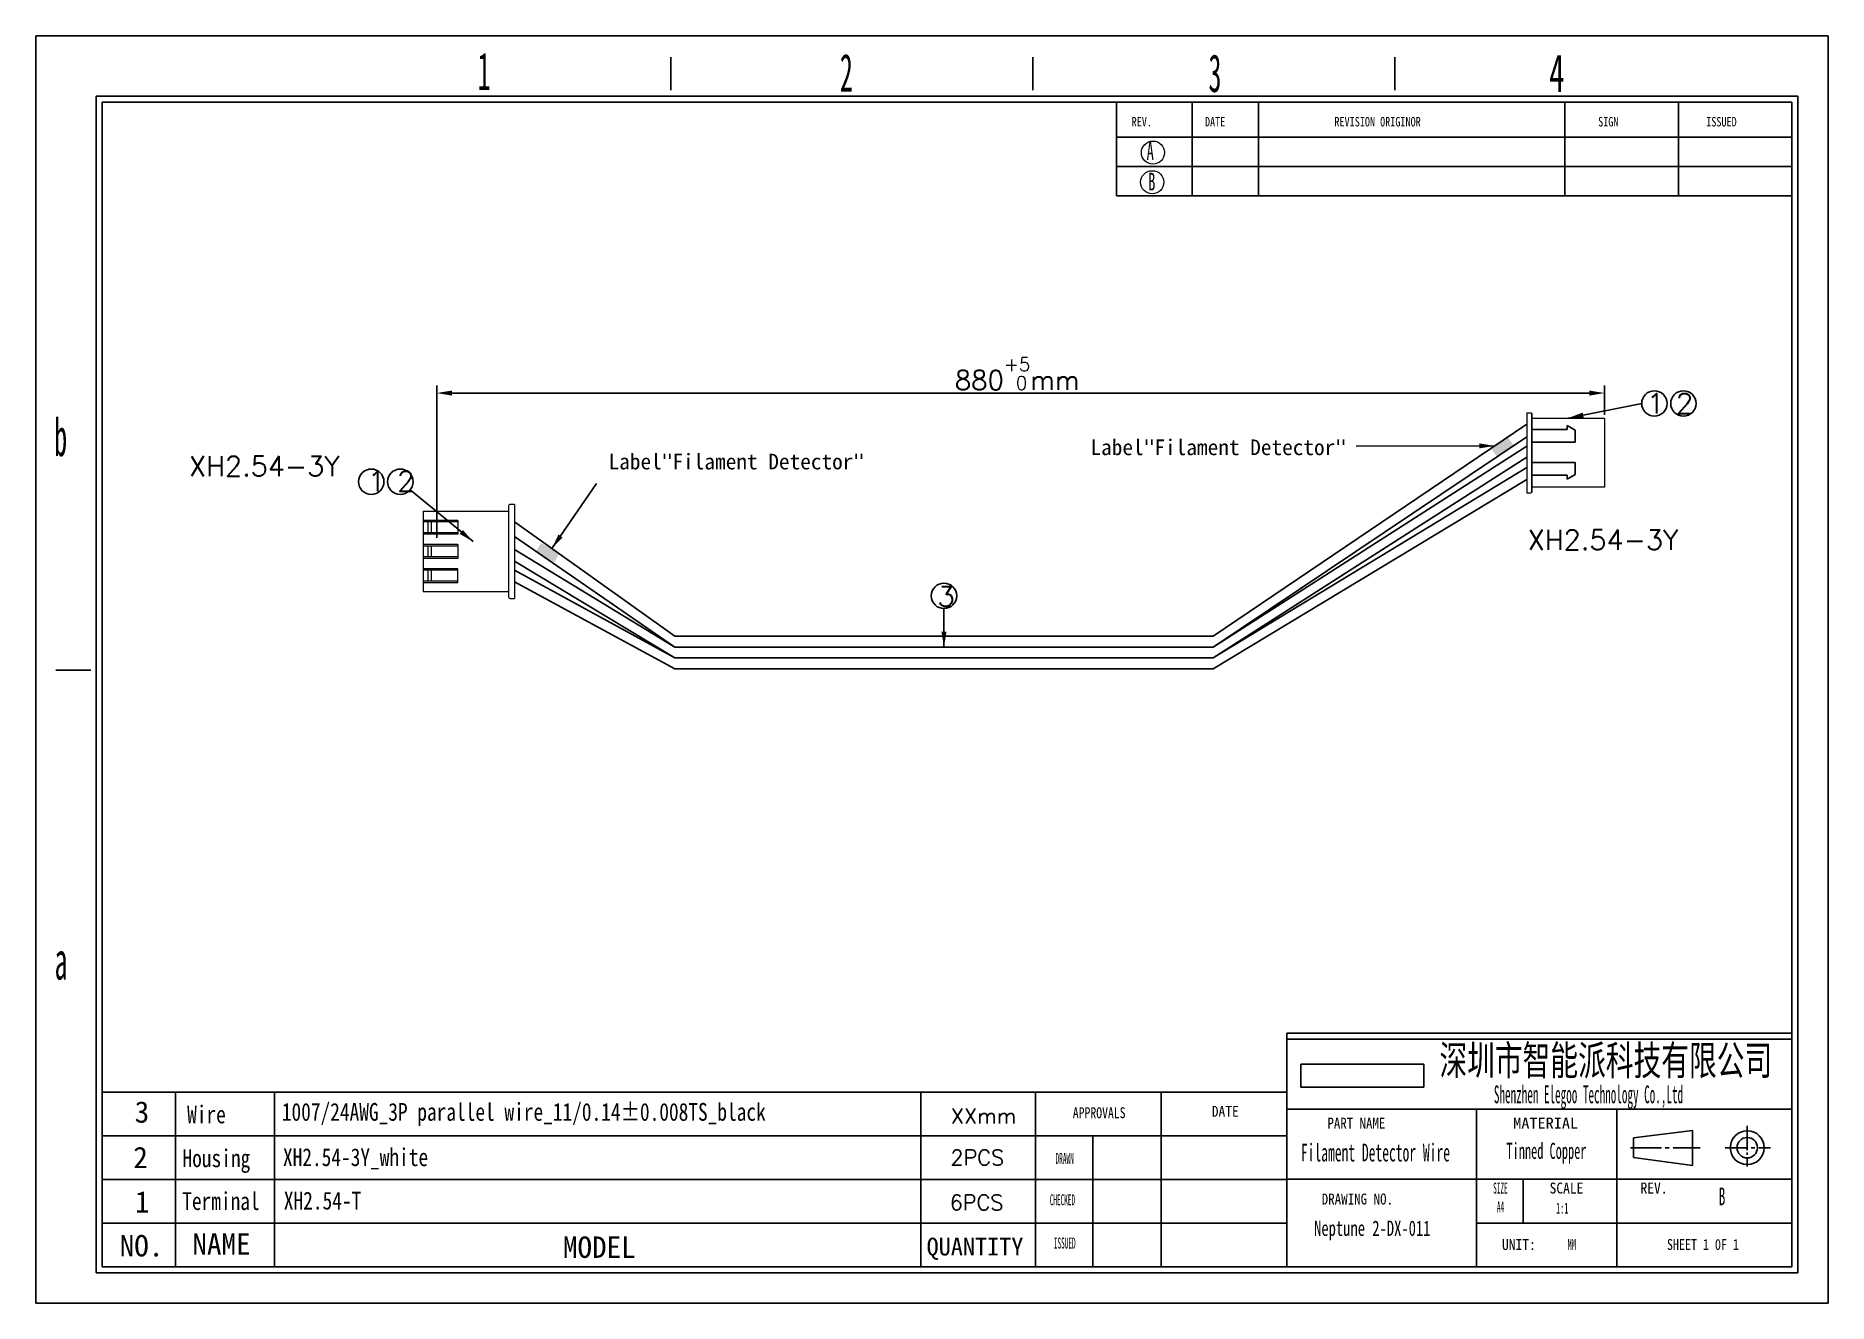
# Model space of a CAD drawing. Header units: millimetres. Extents: x 410 to 703, y 173 to 380.
import ezdxf

# ---------------------------------------------------------------- set-up
doc = ezdxf.new("R2010")
doc.units = ezdxf.units.MM
doc.layers.add('SLD-0', color=179, linetype='Continuous')
doc.styles.add('SLDTEXTSTYLE0', font='TXT', dxfattribs={"width": 0.56, "bigfont": 'bigfont'})
doc.styles.add('SLDTEXTSTYLE10', font='TXT', dxfattribs={"width": 0.862222})
doc.styles.add('SLDTEXTSTYLE11', font='TXT', dxfattribs={"width": 1.089})
doc.styles.add('SLDTEXTSTYLE13', font='TXT', dxfattribs={"width": 0.56})
doc.styles.add('SLDTEXTSTYLE14', font='TXT', dxfattribs={"width": 0.805625})
doc.styles.add('SLDTEXTSTYLE3', font='TXT', dxfattribs={"width": 0.484})
doc.styles.add('SLDTEXTSTYLE4', font='TXT', dxfattribs={"width": 0.40535})
doc.styles.add('SLDTEXTSTYLE5', font='TXT', dxfattribs={"width": 0.6})
doc.styles.add('SLDTEXTSTYLE6', font='TXT', dxfattribs={"width": 0.5025})
doc.styles.add('SLDTEXTSTYLE7', font='TXT', dxfattribs={"width": 0.9075})
doc.styles.add('SLDTEXTSTYLE8', font='TXT', dxfattribs={"width": 0.870455})
doc.styles.add('SLDTEXTSTYLE9', font='TXT', dxfattribs={"width": 0.7865})
doc.styles.get("Standard").update_dxf_attribs({"font": 'txt', "bigfont": 'gbcbig.shx'})
doc.dimstyles.new('ISO-25', dxfattribs={"dimtxt": 2.5, "dimasz": 2.5, "dimexe": 1.25, "dimexo": 0.625, "dimtad": 1, "dimtxsty": 'Standard', "dimcen": 2.5, "dimadec": 0, "dimazin": 0, "dimtfac": 1, "dimtmove": 0, "dimatfit": 3, "dimfxl": 1, "dimarcsym": 0})
picture_1 = doc.add_image_def('image1.jpg', size_in_pixel=(1698, 321))

# ---------------------------------------------------------------- blocks, each defined once
blk = doc.blocks.new('*D2')
at = {"color": 0, "lineweight": -2}
for p, q in [((475.15, 298.22), (475.15, 323.16)), ((666.26, 318.37), (666.26, 323.16)), ((477.65, 321.91), (663.76, 321.91))]:
    blk.add_line(p, q, dxfattribs=at)
at = {"color": 0}
for points in [[(477.65, 322.32), (477.65, 321.49), (475.15, 321.91)], [(663.76, 322.32), (663.76, 321.49), (666.26, 321.91)]]:
    blk.add_solid(points, dxfattribs=at)
at = {"layer": 'Defpoints', "color": 0}
for p in [(666.26, 321.91), (666.26, 317.74), (475.15, 297.59)]:
    blk.add_point(p, dxfattribs=at)
at = {"color": 0, "insert": (570.13, 325.08), "char_height": 2.5, "attachment_point": 5}
blk.add_mtext('{\\H1.25x;880\\H0.7x;\\S+5^  0;\\H1.429x;mm}', dxfattribs=at)
blk = doc.blocks.new('1')
at = {"color": 0, "lineweight": 0}
for points in [[(0, 7.59), (0, -5.19)], [(0, 7.59), (0.72, 7.59), (0.81, 7.57), (0.88, 7.52), (0.94, 7.45), (0.96, 7.35)], [(0.96, 7.35), (0.96, 6.48)], [(0.96, 7.35), (0.96, -5.19)], [(14.92, 6.48), (0.96, 6.48)], [(14.92, 6.48), (14.92, 0.79)], [(9.29, 4.99), (9.29, 2.73), (14.92, 2.73)], [(9.29, 4.99), (14.92, 4.99)], [(9.29, 4.75), (14.92, 4.75)], [(9.29, 2.97), (14.92, 2.97)], [(13.64, 4.75), (13.64, 2.97)], [(14.2, 4.75), (14.2, 2.97)], [(9.29, 1.03), (9.29, -1.23), (14.92, -1.23)], [(9.29, 1.03), (14.92, 1.03)], [(9.29, 0.79), (14.92, 0.79)], [(13.64, 0.79), (13.64, -0.99)], [(14.2, 0.79), (14.2, -0.99)], [(14.92, 0.79), (14.92, -5.19)], [(9.29, -0.99), (14.92, -0.99)], [(9.29, -2.93), (14.92, -2.93)], [(14.92, -5.19), (9.29, -5.19), (9.29, -2.93)], [(0, -5.19), (0, -7.8)], [(0.96, -5.19), (0.96, -7.55)], [(9.29, -3.17), (14.92, -3.17)], [(9.29, -4.95), (14.92, -4.95)], [(13.64, -3.17), (13.64, -4.95)], [(14.2, -3.17), (14.2, -4.95)], [(14.92, -5.19), (14.92, -6.68)], [(0.96, -7.55), (0.94, -7.65), (0.88, -7.72), (0.81, -7.77), (0.72, -7.8), (0, -7.8)], [(14.92, -6.68), (0.96, -6.68)]]:
    blk.add_lwpolyline(points, dxfattribs=at)

msp = doc.modelspace()

# ---------------------------------------------------------------- hatches: boundary and pattern name
for points in [[(650.408, 314.789), (647.672, 312.933), (648.648, 311.475), (651.395, 313.313)], [(491.396, 295.89), (494.432, 294.242), (495.227, 295.706), (492.198, 297.367)]]:
    msp.add_hatch(color=256).paths.add_polyline_path(points)

# ---------------------------------------------------------------- linework, layer by layer
for p, q in [((602.214, 282.149), (653.536, 316.842)), ((654.354, 318.49), (654.354, 305.758)), ((654.354, 318.49), (654.354, 305.758)), ((602.214, 280.349), (653.536, 314.761)), ((660.138, 315.95), (654.354, 315.95)), ((661.463, 313.89), (654.354, 313.89)), ((661.463, 315.823), (660.138, 316.608)), ((660.138, 316.608), (660.138, 315.95)), ((661.463, 315.823), (661.463, 313.89)), ((602.214, 280.349), (653.536, 313.234)), ((653.536, 311.421), (602.214, 278.558)), ((653.536, 309.704), (602.214, 278.558)), ((661.463, 310.533), (654.354, 310.533)), ((660.138, 308.473), (654.354, 308.473)), ((661.463, 308.6), (660.138, 307.815)), ((660.138, 307.815), (660.138, 308.473)), ((661.463, 308.6), (661.463, 310.533)), ((602.214, 276.768), (653.536, 307.771)), ((514.116, 282.149), (487.875, 300.821)), ((514.116, 280.349), (487.875, 298.451)), ((514.116, 280.349), (487.875, 296.326)), ((487.875, 294.393), (514.116, 278.558)), ((514.116, 278.558), (487.875, 292.946)), ((487.875, 291.013), (514.116, 276.768)), ((514.116, 282.149), (602.214, 282.149)), ((514.116, 280.349), (602.214, 280.349)), ((514.116, 278.558), (602.214, 278.558)), ((514.116, 276.768), (602.214, 276.768))]:
    msp.add_line(p, q)
at = {"color": 179}
for p, q in [((432.424, 207.5), (432.422, 178.908)), ((448.607, 207.5), (448.606, 178.908)), ((582.527, 178.908), (582.527, 200.352)), ((420.419, 186.079), (614.25, 186.079))]:
    msp.add_line(p, q, dxfattribs=at)
at = {"color": 0, "lineweight": 0}
for points in [[(653.536, 318.697), (653.536, 307.771)], [(653.536, 318.697), (654.147, 318.697), (654.228, 318.679), (654.291, 318.634), (654.336, 318.571), (654.354, 318.49)], [(666.264, 317.744), (654.354, 317.744)], [(666.264, 317.744), (666.264, 306.504)], [(653.536, 307.771), (653.536, 305.551)], [(654.354, 305.758), (654.336, 305.677), (654.291, 305.614), (654.228, 305.569), (654.147, 305.551), (653.536, 305.551)], [(666.264, 306.504), (654.354, 306.504)]]:
    msp.add_lwpolyline(points, dxfattribs=at)
for centre in [(674.415, 320.208), (679.166, 320.208), (464.447, 307.396), (469.198, 307.396), (558.165, 288.724)]:
    msp.add_circle(centre, 2.078)
at = {"layer": 'SLD-0'}
for p, q in [((409.557, 380.363), (702.851, 380.363)), ((409.557, 172.983), (409.557, 380.363)), ((702.851, 380.363), (702.851, 172.983)), ((420.419, 178.908), (420.419, 369.5)), ((420.419, 369.5), (696.926, 369.5)), ((659.762, 369.5), (659.762, 354.203)), ((678.344, 369.5), (678.344, 354.203)), ((696.926, 369.5), (696.926, 178.908)), ((696.926, 178.908), (420.419, 178.908)), ((702.851, 172.983), (409.557, 172.983))]:
    msp.add_line(p, q, dxfattribs=at)
at = {"layer": 'SLD-0', "color": 6, "linetype": 'Continuous'}
for p, q in [((513.446, 371.475), (513.446, 376.859)), ((572.697, 371.475), (572.697, 376.859)), ((631.948, 371.475), (631.948, 376.859)), ((419.432, 177.921), (419.432, 370.488)), ((419.432, 370.488), (697.914, 370.488)), ((697.914, 370.488), (697.914, 177.921)), ((418.549, 276.542), (412.813, 276.542)), ((697.914, 177.921), (419.432, 177.921))]:
    msp.add_line(p, q, dxfattribs=at)
at = {"layer": 'SLD-0', "color": 179, "linetype": 'Continuous'}
for p, q in [((586.403, 369.5), (586.403, 354.203)), ((598.795, 369.5), (598.795, 354.203)), ((609.631, 369.5), (609.631, 354.203)), ((586.403, 363.764), (696.926, 363.764)), ((586.403, 358.983), (696.926, 358.983)), ((586.403, 354.203), (696.926, 354.203)), ((696.926, 217.151), (614.25, 217.151)), ((614.25, 217.151), (614.25, 178.908)), ((696.926, 216.195), (614.25, 216.195)), ((614.25, 207.5), (420.419, 207.5)), ((554.396, 207.5), (554.396, 178.908)), ((573.132, 207.5), (573.138, 178.908)), ((593.694, 207.5), (593.694, 178.908)), ((696.926, 204.722), (614.25, 204.722)), ((645.298, 204.722), (645.298, 178.908)), ((668.244, 178.908), (668.244, 204.722)), ((614.25, 200.352), (420.419, 200.352)), ((614.25, 200.352), (420.419, 200.352)), ((671, 200.043), (680.633, 201.227)), ((671, 196.796), (671, 200.043)), ((680.633, 195.535), (680.633, 201.227)), ((689.614, 198.039), (689.614, 202.005)), ((670.53, 198.422), (675.575, 198.422)), ((671, 196.796), (680.633, 195.535)), ((676.205, 198.422), (676.836, 198.422)), ((677.466, 198.422), (681.88, 198.422)), ((689.614, 198.422), (686.013, 198.422)), ((689.614, 197.655), (689.614, 197.272)), ((689.614, 196.889), (689.614, 195.356)), ((690.244, 198.422), (690.875, 198.422)), ((691.506, 198.422), (693.397, 198.422)), ((614.25, 193.204), (420.419, 193.204)), ((696.926, 193.249), (614.25, 193.249)), ((652.946, 193.249), (652.946, 186.079)), ((645.298, 186.079), (696.926, 186.079)), ((605.142, 178.908), (564.031, 178.908))]:
    msp.add_line(p, q, dxfattribs=at)
at = {"layer": 'SLD-0', "lineweight": 18}
for centre in [(592.367, 361.253), (592.244, 356.404)]:
    msp.add_circle(centre, 1.894, dxfattribs=at)
at = {"layer": 'SLD-0', "color": 179, "linetype": 'Continuous'}
for radius in [2.771, 1.669]:
    msp.add_circle((689.614, 198.422), radius, dxfattribs=at)

# ---------------------------------------------------------------- block references
at = {"xscale": -1}
msp.add_blockref('1', (487.875, 296.09), dxfattribs=at)

# ---------------------------------------------------------------- texts
for s, insert, char_height, width, attachment_point in [('1', (673.201, 321.853), 3.271, 35.22184, 1), ('2', (677.952, 321.853), 3.271, 35.22184, 1), ('XH2.54-3Y', (434.613, 311.59), 3.2708, 32.8442, 1), ('1', (463.934, 309.118), 3.271, 32.8442, 1), ('2', (468.685, 309.118), 3.271, 32.8442, 1), ('XH2.54-3Y', (653.689, 299.525), 3.2708, 32.8442, 1), ('3', (557.108, 287.002), 3.271, 32.8442, 7), ('{\\fSimSun|b0|i0|c134|p2;3}', (425.73, 206.02), 3.5, 4.71087, 1), ('{\\fSimSun|b0|i0|c134|p2;\\W0.8;Wire}', (434.313, 205.323), 2.91042, 10.0429, 1), ('{\\f@SimSun|b0|i0|c0|p2;\\W0.8;1007/24AWG_\\f@SimSun|b0|i0|c134|p2;3\\f@SimSun|b0|i0|c0|p2;P\\f@SimSun|b0|i0|c134|p2; parallel wire_11/0.14%%P0.008TS_black}', (449.808, 205.738), 2.910417, 141.03326, 1), ('XXmm', (559.314, 204.86), 2.5, 9.70524, 1), ('{\\fSimSun|b0|i0|c134|p2;2}', (425.503, 198.577), 3.5, 3.84369, 1), ('{\\fSimSun|b0|i0|c134|p2;\\W0.8;Housing}', (433.56, 198.148), 2.91042, 7.89735, 1), ('\\pt23.28;{\\f@SimSun|b0|i0|c0|p2;\\W0.8;XH2.54-3Y\\f@SimSun|b0|i0|c134|p2;_white}', (449.993, 198.324), 2.91042, 32.82062, 1), ('2PCS', (559.224, 198.056), 2.5, 9.70524, 1), ('{\\fSimSun|b0|i0|c134|p2;\\W0.56;Filament Detector Wire}', (616.577, 199.086), 2.91042, 41.664, 1), ('{\\fSimSun|b0|i0|c134|p2;1}', (425.783, 191.312), 3.5, 5.63403, 1), ('{\\fSimSun|b0|i0|c134|p2;\\W0.8;Terminal}', (433.51, 191.14), 2.91042, 10.0429, 1), ('{\\fSimSun|b0|i0|c0|p2;\\W0.8;XH2.54-T}', (450.136, 191.218), 2.91042, 19.14638, 1), ('6PCS', (559.109, 190.714), 2.5, 9.70524, 1), ('{\\f@SimSun|b0|i0|c134|p2;\\W0.7;Neptune 2-DX-011}', (618.73, 186.492), 2.5, 40.28507, 1), ('{\\fSimSun|b0|i0|c134|p2;NO.}', (423.281, 184.129), 3.5, 10.0429, 1), ('{\\fSimSun|b0|i0|c134|p2;NAME}', (435.177, 184.41), 3.5, 10.0429, 1), ('{\\fSimSun|b0|i0|c134|p2;MODEL}', (495.814, 183.893), 3.5, 10.0429, 1), ('{\\fSimSun|b0|i0|c134|p2;QUANTITY}', (555.322, 183.7), 2.91042, 12.2289, 1)]:
    msp.add_mtext(s, dxfattribs=dict(insert=insert, char_height=char_height, width=width, attachment_point=attachment_point))
at = {"char_height": 2.56, "attachment_point": 9}
for insert in [(623.961, 311.703), (545.1, 309.373)]:
    msp.add_mtext('{\\fSimSun|b0|i0|c134|p2;Label}"{\\fSimSun|b0|i0|c134|p2;Filament Detector}"', dxfattribs=dict(at, insert=insert))
at = {"layer": 'SLD-0'}
for s, insert, char_height, attachment_point, style in [('1', (481.856, 377.66), 6.172, 1, 'SLDTEXTSTYLE6'), ('2', (541.133, 377.417), 6.172, 1, 'SLDTEXTSTYLE6'), ('3', (601.451, 377.355), 6.172, 1, 'SLDTEXTSTYLE6'), ('4', (657.185, 377.348), 6.172, 1, 'SLDTEXTSTYLE5'), ('A', (591.322, 362.975), 2.903, 1, 'SLDTEXTSTYLE5'), ('B', (591.576, 357.96), 2.903, 1, 'SLDTEXTSTYLE5'), ('b', (412.579, 317.781), 6.172, 1, 'SLDTEXTSTYLE6'), ('a', (412.624, 232.113), 6.172, 1, 'SLDTEXTSTYLE6'), ('{\\fSimSun|b0|i0|c134|p2;\\W0.689;深圳市智能派科技有限公司}', (666.468, 215.141), 4.82808, 2, 'SLDTEXTSTYLE11'), ('B', (684.923, 191.908), 2.91, 1, 'SLDTEXTSTYLE13')]:
    msp.add_mtext(s, dxfattribs=dict(at, insert=insert, char_height=char_height, attachment_point=attachment_point, style=style))
at = {"layer": 'SLD-0', "color": 179}
for s, insert, char_height, attachment_point, style in [('REV.', (588.873, 367.089), 1.5536, 1, 'SLDTEXTSTYLE9'), ('DATE', (600.871, 367.089), 1.5536, 1, 'SLDTEXTSTYLE9'), ('REVISION ORIGINOR', (622.053, 367.089), 1.55363, 1, 'SLDTEXTSTYLE9'), ('SIGN', (665.211, 367.089), 1.5536, 1, 'SLDTEXTSTYLE9'), ('ISSUED', (682.893, 367.089), 1.5536, 1, 'SLDTEXTSTYLE9'), ('{\\W0.46;Shenzhen Elegoo Technology Co.,Ltd}', (663.632, 208.603), 2.91042, 2, 'SLDTEXTSTYLE13'), ('APPROVALS', (583.56, 205.036), 1.7927, 2, 'SLDTEXTSTYLE9'), ('DATE', (604.194, 205.267), 1.7927, 2, 'SLDTEXTSTYLE7'), ('PART NAME', (625.649, 203.335), 1.7927, 2, 'SLDTEXTSTYLE10'), ('MATERIAL', (656.625, 203.335), 1.7927, 2, 'SLDTEXTSTYLE11'), ('DRAWN', (577.907, 197.562), 1.7927, 2, 'SLDTEXTSTYLE4'), ('CHECKED', (577.548, 190.794), 1.7927, 2, 'SLDTEXTSTYLE4'), ('DRAWING NO.', (625.815, 190.918), 1.79265, 2, 'SLDTEXTSTYLE8'), ('SIZE', (649.223, 192.711), 1.7927, 2, 'SLDTEXTSTYLE4'), ('SCALE', (660.034, 192.711), 1.7927, 2, 'SLDTEXTSTYLE7'), ('REV.', (674.355, 192.711), 1.7927, 2, 'SLDTEXTSTYLE7'), ('A4', (649.234, 189.642), 1.7927, 2, 'SLDTEXTSTYLE4'), ('1:1', (659.341, 189.434), 1.7927, 2, 'SLDTEXTSTYLE3'), ('ISSUED', (577.932, 183.714), 1.7927, 2, 'SLDTEXTSTYLE4'), ('UNIT:', (652.243, 183.48), 1.7927, 2, 'SLDTEXTSTYLE7'), ('MM', (660.905, 183.48), 1.7927, 2, 'SLDTEXTSTYLE3'), ('SHEET 1 0F 1', (682.365, 183.48), 1.79265, 2, 'SLDTEXTSTYLE14')]:
    msp.add_mtext(s, dxfattribs=dict(at, insert=insert, char_height=char_height, attachment_point=attachment_point, style=style))
at = {"layer": 'SLD-0', "color": 0, "insert": (656.755, 199.229), "char_height": 2.64583, "attachment_point": 2, "style": 'SLDTEXTSTYLE0'}
msp.add_mtext('{\\fSimSun|b0|i0|c134|p2;\\W0.56;Tinned Copper}', dxfattribs=at)

# ---------------------------------------------------------------- dimensions: what is measured, and where the dimension line sits
dim = msp.add_linear_dim(base=(666.264, 321.906), p1=(475.147, 297.593), p2=(666.264, 317.744), text='{\\H1.25x;880\\H0.7x;\\S+5^  0;\\H1.429x;mm}', dimstyle='ISO-25')
dim.commit()
dim.dimension.update_dxf_attribs({"geometry": '*D2', "text_midpoint": (570.133, 321.906), "dimtype": 160})

# ---------------------------------------------------------------- pictures from other files: only their frames are drawn
image = msp.add_image(picture_1, insert=(616.579, 208.311), size_in_units=(20.09, 3.798))
image.dxf.flags = 7

# ---------------------------------------------------------------- leaders
for points in [[(660.319, 317.823), (672.337, 320.208)], [(648.25, 313.269), (625.632, 313.208)], [(481.102, 297.593), (470.803, 306.075)], [(493.999, 296.463), (501.286, 307.095)], [(558.165, 280.349), (558.165, 286.646)]]:
    msp.add_leader(points, dimstyle='ISO-25', override={"dimgap": 0.625, "dimtad": 0})

doc.saveas('drawing.dxf')
